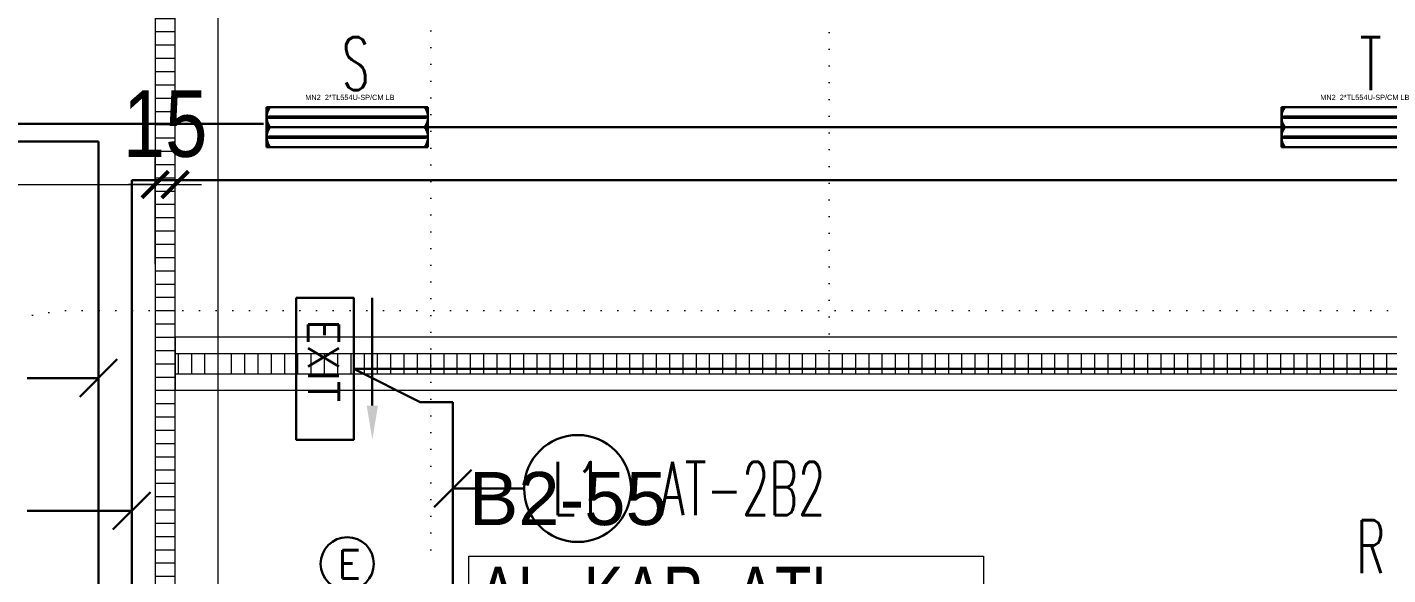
# Model space of a CAD drawing. Header units: metres. Extents: x -13316 to 152404, y -3899 to 30226.
# Drawn here: x 1116 to 2141, y 4601 to 5013 of the extents above; entities that cross this region are included whole.
import ezdxf
from ezdxf.enums import TextEntityAlignment as Align

# ---------------------------------------------------------------- set-up
doc = ezdxf.new("R2010")
doc.units = ezdxf.units.M
doc.header["$LTSCALE"] = 100
doc.header["$MEASUREMENT"] = 0
doc.linetypes.add('DOT2', pattern=[0.125, 0, -0.125])
doc.layers.get('0').update_dxf_attribs({"color": 9, "lineweight": 9})
for name, color, linetype, lineweight in [('06D', 9, 'Continuous', 9), ('21_mahal200', 9, 'Continuous', 9), ('25', 9, 'Continuous', 9), ('E-1x36 W SIVAÜSTÜ FLUORESAN ARMATÜR (ETANŞ)', 7, 'Continuous', 30), ('E-1x8 W ÇIKIŞ ARMATÜRÜ (TİP 2)', 7, 'Continuous', 30), ('E-2x54 W SIVAÜSTÜ FLUORESAN YÜKSEK TAVAN ARMATÜRÜ', 7, 'Continuous', 30), ('E-ACİL AYDINLATMA KİTİ', 7, 'Continuous', 30), ('E-KABLO', 7, 'Continuous', 30), ('E-LINYE', 7, 'Continuous', 30)]:
    doc.layers.add(name, color=color, linetype=linetype, lineweight=lineweight)
doc.styles.add('Arial', font='arial.ttf', dxfattribs={"height": 2.5})
doc.styles.add('E-YAZI', font='txttw.shx')
doc.styles.add('MuuM_TEXT-STANDART', font='ARIALN.TTF')
doc.dimstyles.new('MuuM_DIM200', dxfattribs={"dimscale": 20, "dimtxt": 2, "dimasz": 1, "dimexe": 1, "dimexo": 1, "dimgap": 1, "dimtad": 1, "dimdec": 1, "dimrnd": 0.5, "dimdsep": 46, "dimtxsty": 'MuuM_TEXT-STANDART', "dimblk": 'ARCHTICK', "dimcen": 0, "dimdle": 0.15, "dimclrd": 256, "dimclre": 256, "dimclrt": 256, "dimadec": 0, "dimazin": 0, "dimtfac": 5, "dimtdec": 1, "dimtix": 1, "dimtmove": 2, "dimatfit": 3, "dimldrblk": 'DOT', "dimfxl": 3, "dimfxlon": 1, "dimtolj": 1, "dimlwd": -1, "dimlwe": -1, "dimarcsym": 0})

# ---------------------------------------------------------------- blocks, each defined once
blk = doc.blocks.new('2x54 W SIVAÜSTÜ FLUORESAN YÜKSEK TAVAN ARMATÜRÜ')
at = {"layer": 'E-2x54 W SIVAÜSTÜ FLUORESAN YÜKSEK TAVAN ARMATÜRÜ', "color": 4}
for p, q in [((-60.8, 15), (-60.8, -15)), ((-60.8, 15), (60.8, 15)), ((60.8, 15), (60.8, 0)), ((-60, 0), (-15, 0)), ((15, 0), (60, 0)), ((60.8, 0), (60.8, -15)), ((-60.8, -15), (60.8, -15))]:
    blk.add_line(p, q, dxfattribs=at)
at = {"layer": 'E-2x54 W SIVAÜSTÜ FLUORESAN YÜKSEK TAVAN ARMATÜRÜ', "color": 7}
for p, q in [((-60.8, 0), (60.8, 0)), ((-59.3, 8), (59.3, 8)), ((-59.2, 7), (59.4, 7)), ((-59.3, -7), (59.3, -7)), ((-59.2, -8), (59.4, -8))]:
    blk.add_line(p, q, dxfattribs=at)
for centre in [(-59.2, 7.6), (-59.2, 7.3), (59.4, 7.6), (59.4, 7.3), (-59.2, -7.4), (-59.2, -7.7), (59.4, -7.4), (59.4, -7.7)]:
    blk.add_circle(centre, 0.11, dxfattribs=at)
for centre, radius, start, end in [((-48.7, 7.5), 12.1, 141.86, 218.14), ((48.7, 7.5), 12.1, 321.86, 38.14), ((-59.1, 7.5), 0.515, 106.8674, 266.7612), ((-59.3, 7.5), 0.519, 289.2244, 84.4042), ((59.5, 7.5), 0.515, 106.8674, 266.7612), ((59.3, 7.5), 0.519, 289.2244, 84.4042), ((-48.7, -7.5), 12.1, 141.86, 218.14), ((-59.1, -7.5), 0.515, 106.8674, 266.7612), ((-59.3, -7.5), 0.519, 289.2244, 84.4042), ((48.7, -7.5), 12.1, 321.86, 38.14), ((59.5, -7.5), 0.515, 106.8674, 266.7612), ((59.3, -7.5), 0.519, 289.2244, 84.4042)]:
    blk.add_arc(centre, radius, start, end, dxfattribs=at)
at = {"layer": 'E-2x54 W SIVAÜSTÜ FLUORESAN YÜKSEK TAVAN ARMATÜRÜ', "color": 7, "style": 'Arial'}
blk.add_text('MN2  2*TL554U-SP/CM LB', height=3.951, dxfattribs=at).set_placement((-31.6, 20.4))
blk = doc.blocks.new('100_ACİL AYDINLATMA KİTİ')
at = {"layer": 'E-ACİL AYDINLATMA KİTİ', "color": 3}
blk.add_circle((0, 0), 1.251, dxfattribs=at)
at = {"layer": 'E-ACİL AYDINLATMA KİTİ', "color": 3, "style": 'E-YAZI'}
blk.add_text('E', height=1.34, dxfattribs=at).set_placement((-0.448, -0.694))
blk = doc.blocks.new('100_1x8 W ÇIKIŞ ARMATÜRÜ (TİP 2)')
at = {"layer": 'E-1x8 W ÇIKIŞ ARMATÜRÜ (TİP 2)', "color": 3}
blk.add_line((1.728, 3.577), (-3.335, 3.577), dxfattribs=at)
at = {"layer": 'E-1x8 W ÇIKIŞ ARMATÜRÜ (TİP 2)', "color": 4}
blk.add_lwpolyline([(-3.335, 0), (3.335, 0), (3.335, 2.703), (-3.335, 2.703)], close=True, dxfattribs=at)
at = {"layer": 'E-1x8 W ÇIKIŞ ARMATÜRÜ (TİP 2)', "color": 3}
blk.add_solid([(1.728, 3.843), (1.728, 3.31), (3.328, 3.577)], dxfattribs=at)
at = {"layer": 'E-1x8 W ÇIKIŞ ARMATÜRÜ (TİP 2)', "color": 3, "style": 'E-YAZI'}
blk.add_text('EXIT', height=1.44, dxfattribs=at).set_placement((-2.329, 0.564))
blk = doc.blocks.new('p-ızgara')
at = {"layer": '06D'}
h = blk.add_hatch(dxfattribs=at)
h.set_pattern_fill('_USER', color=252, scale=10, angle=180, style=0, pattern_type=0)
h.set_pattern_definition([(180, (-7e-12, -8630), (-1e-15, -10), [])])
h.paths.add_polyline_path([(892.5, -3830), (892.5, -4550), (907.5, -4550), (907.5, -3830)])
h = blk.add_hatch(dxfattribs=at)
h.set_pattern_fill('_USER', color=252, scale=10, angle=90, style=0, pattern_type=0)
h.set_pattern_definition([(90, (-7e-12, -8630), (-10, 6e-16), [])])
h.paths.add_polyline_path([(7918, -4182.5), (907.5, -4182.5), (907.5, -4197.5), (7918, -4197.5)])
for points in [[(892.5, -3830), (892.5, -4550), (907.5, -4550), (907.5, -3830)], [(7918, -4182.5), (907.5, -4182.5), (907.5, -4197.5), (7918, -4197.5)]]:
    blk.add_lwpolyline(points, close=True, dxfattribs=at)
blk = doc.blocks.new('_ArchTick')
at = {"color": 0, "linetype": 'ByBlock', "const_width": 0.15}
blk.add_lwpolyline([(-0.5, -0.5), (0.5, 0.5)], dxfattribs=at)
blk = doc.blocks.new('*D669')
at = {"layer": '25', "transparency": 16777216}
for p, q in [((40, -28795.9), (40, -28715.9)), ((892.5, -28795.9), (892.5, -28715.9)), ((37, -28735.9), (895.5, -28735.9))]:
    blk.add_line(p, q, dxfattribs=at)
at = {"layer": '25', "transparency": 16777216, "xscale": 20, "yscale": 20, "zscale": 20, "rotation": 180}
blk.add_blockref('_ArchTick', (40, -28735.9), dxfattribs=at)
at = {"layer": '25', "transparency": 16777216, "xscale": 20, "yscale": 20, "zscale": 20}
blk.add_blockref('_ArchTick', (892.5, -28735.9), dxfattribs=at)
at = {"layer": '25', "transparency": 16777216, "insert": (466.3, -28690.4), "char_height": 50, "attachment_point": 5, "style": 'MuuM_TEXT-STANDART'}
blk.add_mtext('\\A1;852.5', dxfattribs=at)
blk = doc.blocks.new('_Dot')
at = {"color": 0, "linetype": 'ByBlock', "lineweight": -2}
blk.add_line((-0.5, 0), (-1, 0), dxfattribs=at)
at = {"color": 0, "linetype": 'ByBlock', "const_width": 0.5}
blk.add_lwpolyline([(-0.25, 0, 1), (0.25, 0, 1)], format="xyb", close=True, dxfattribs=at)
blk = doc.blocks.new('*D670')
at = {"layer": '25', "transparency": 16777216}
for p, q in [((892.5, -28795.9), (892.5, -28715.9)), ((907.5, -28795.9), (907.5, -28715.9)), ((892.5, -28735.9), (872.5, -28735.9)), ((892.5, -28735.9), (907.5, -28735.9)), ((907.5, -28735.9), (927.5, -28735.9))]:
    blk.add_line(p, q, dxfattribs=at)
at = {"layer": '25', "transparency": 16777216, "xscale": 20, "yscale": 20, "zscale": 20}
blk.add_blockref('_ArchTick', (892.5, -28735.9), dxfattribs=at)
at = {"layer": '25', "transparency": 16777216, "xscale": 20, "yscale": 20, "zscale": 20, "rotation": 180}
blk.add_blockref('_ArchTick', (907.5, -28735.9), dxfattribs=at)
at = {"layer": '25', "transparency": 16777216, "insert": (900, -28690.4), "char_height": 50, "attachment_point": 5, "style": 'MuuM_TEXT-STANDART'}
blk.add_mtext('\\A1;15', dxfattribs=at)
blk = doc.blocks.new('0_roomno2')
blk.add_lwpolyline([(19.375, -10.5), (0, -10.5), (0, 0), (19.375, 0)], close=True)
for points in [[(0, -3), (19.375, -3)], [(8.125, -3), (8.125, -10.5)], [(11.875, -3), (11.875, -10.5)], [(15.625, -3), (15.625, -10.5)], [(0, -6.75), (8.125, -6.75)]]:
    blk.add_lwpolyline(points)
at = {"style": 'MuuM_TEXT-STANDART', "width": 0.6}
blk.add_text('H:', height=1.5, dxfattribs=at).set_placement((0.35, -8.608), align=Align.MIDDLE_LEFT)
at = {"style": 'Arial'}
blk.add_attdef('ODANO', (0, 1.17), '', height=2, dxfattribs=at)
blk.add_attdef('MEKANADI', text='', height=2, dxfattribs=at).set_placement((0.35, -3), align=Align.BOTTOM_LEFT)
at = {"style": 'MuuM_TEXT-STANDART', "width": 0.6}
for tag, p in [('YER01', (10, -4.5)), ('TAVAN01', (13.75, -4.5)), ('DUVAR01', (17.5, -4.5)), ('YER02', (10, -6.75)), ('TAVAN02', (13.75, -6.75)), ('DUVAR02', (17.5, -6.75)), ('YER03', (10, -9)), ('TAVAN03', (13.75, -9)), ('DUVAR03', (17.5, -9))]:
    blk.add_attdef(tag, text='', height=1.5, dxfattribs=at).set_placement(p, align=Align.MIDDLE_CENTER)
for tag, p in [('M2', (0.35, -4.875)), ('TEMIZTAVANYUKSEKLIGI', (1.8, -8.608))]:
    blk.add_attdef(tag, text='', height=1.5, dxfattribs=at).set_placement(p, align=Align.MIDDLE_LEFT)
blk = doc.blocks.new('2.bod.Mimari')
at = {"layer": '06D', "linetype": 'DOT2'}
for points in [[(1100, -4330, 0.163259), (1100, -4330), (1100, -2250, -0.4142136), (1700, -1650), (2900, -1650, -0.4142136), (3500, -2250), (3500, -4330), (3500, -4330)], [(1400, -4180), (1400, -4180, 0.3750376), (1400, -4180), (1400, -2250, -0.4142136), (1700, -1950), (2900, -1950, -0.4142136), (3200, -2250), (3200, -4330, -0.4142136), (3200, -4330), (3200, -4330)], [(375, -5889.88), (375, -4630, -0.3693847), (825, -4150), (8420, -4150)]]:
    blk.add_lwpolyline(points, format="xyb", dxfattribs=at)
at = {"layer": '06D'}
blk.add_lwpolyline([(907.5, -4210), (8397.52, -4210), (8397.52, -3773.53), (8357.52, -3773.53), (8357.52, -4170), (907.5, -4170)], close=True, dxfattribs=at)
blk.add_lwpolyline([(657.5, -6150), (860, -4550), (860, -4550), (940, -4550), (940, -3830), (860, -3830, 0.3239144), (40, -4550), (241.23, -6150)], format="xyb", dxfattribs=at)
blk.add_blockref('p-ızgara', (0, 0), dxfattribs=at)
at = {"layer": '21_mahal200'}
ref = blk.add_blockref('0_roomno2', (1128.64, -4334.89), dxfattribs=dict(at, xscale=20, yscale=20, zscale=20))
ref.add_attrib('ODANO', 'B2-55', (1128.64, -4311.49), dxfattribs={"layer": '0', "height": 40, "style": 'Arial'})
ref.add_attrib('MEKANADI', 'AL. KAP. ATL.', dxfattribs={"layer": '0', "height": 40, "style": 'Arial', "width": 0.8}).set_placement((1135.64, -4394.89), align=Align.BOTTOM_LEFT)
ref.add_attrib('M2', '##### m2', dxfattribs={"layer": '0', "height": 30, "style": 'MuuM_TEXT-STANDART', "width": 0.6}).set_placement((1135.64, -4432.39), align=Align.MIDDLE_LEFT)
ref.add_attrib('TEMIZTAVANYUKSEKLIGI', '5.40 M', dxfattribs={"layer": '0', "height": 30, "style": 'MuuM_TEXT-STANDART', "width": 0.6}).set_placement((1164.64, -4507.05), align=Align.MIDDLE_LEFT)
ref.add_attrib('YER01', 'Y01', dxfattribs={"layer": '0', "height": 30, "style": 'MuuM_TEXT-STANDART', "width": 0.6}).set_placement((1328.64, -4424.89), align=Align.MIDDLE_CENTER)
ref.add_attrib('TAVAN01', 'T09', dxfattribs={"layer": '0', "height": 30, "style": 'MuuM_TEXT-STANDART', "width": 0.6}).set_placement((1403.64, -4424.89), align=Align.MIDDLE_CENTER)
ref.add_attrib('DUVAR01', 'D01', dxfattribs={"layer": '0', "height": 30, "style": 'MuuM_TEXT-STANDART', "width": 0.6}).set_placement((1478.64, -4424.89), align=Align.MIDDLE_CENTER)
ref.add_attrib('YER02', 'Y16', dxfattribs={"layer": '0', "height": 30, "style": 'MuuM_TEXT-STANDART', "width": 0.6}).set_placement((1328.64, -4469.89), align=Align.MIDDLE_CENTER)
ref.add_attrib('DUVAR02', 'D07', dxfattribs={"layer": '0', "height": 30, "style": 'MuuM_TEXT-STANDART', "width": 0.6}).set_placement((1478.64, -4469.89), align=Align.MIDDLE_CENTER)
at = {"layer": '25'}
for base, p1, p2, picture, middle in [((892.5, -4055.09), (40.03, -7032.89), (892.5, -4150), '*D669', (466.27, -4009.56)), ((907.5, -4055.09), (892.5, -7032.89), (907.5, -4150), '*D670', (900, -4009.56))]:
    dim = blk.add_linear_dim(base=base, p1=p1, p2=p2, dimstyle='MuuM_DIM200', override={"dimtxt": 2.5}, dxfattribs=at)
    dim.commit()
    dim.dimension.update_dxf_attribs({"geometry": picture, "text_midpoint": middle, "insert": (0, 24680.79)})

msp = doc.modelspace()

# ---------------------------------------------------------------- linework, layer by layer
at = {"layer": 'E-1x36 W SIVAÜSTÜ FLUORESAN ARMATÜR (ETANŞ)', "color": 6}
msp.add_line((1294, 4940.56), (732.43, 4940.56), dxfattribs=at)
at = {"layer": 'E-KABLO', "color": 6}
for p, q in [((1417.92, 4938.13), (2060.56, 4938.13)), ((1169.83, 4927.29), (736.67, 4927.29)), ((1169.83, 4927.29), (1169.83, 4509.38)), ((1194.83, 4898.13), (1194.83, 4534.38)), ((3637.34, 4898.13), (1194.83, 4898.13))]:
    msp.add_line(p, q, dxfattribs=at)
at = {"layer": 'E-KABLO', "color": 4}
for p, q in [((1362.03, 4756.13), (5682.63, 4756.13)), ((1412.03, 4731.13), (1362.03, 4756.13)), ((1412.03, 4731.13), (1436.63, 4731.13)), ((1436.63, 4731.13), (1436.63, 4534.38))]:
    msp.add_line(p, q, dxfattribs=at)
at = {"layer": 'E-LINYE', "color": 7, "linetype": 'Continuous'}
for p, q in [((1183.97, 4763.37), (1155.69, 4735.09)), ((1169.83, 4749.23), (1116.14, 4749.23)), ((1422.48, 4651.93), (1450.77, 4680.22)), ((1208.97, 4663.37), (1180.69, 4635.09)), ((1436.63, 4666.07), (1490.31, 4666.07)), ((1194.83, 4649.23), (1116.14, 4649.23))]:
    msp.add_line(p, q, dxfattribs=at)
msp.add_circle((1530.56, 4666.07), 40.25, dxfattribs=at)

# ---------------------------------------------------------------- block references
msp.add_blockref('2.bod.Mimari', (320, 8950))
at = {"layer": 'E-1x8 W ÇIKIŞ ARMATÜRÜ (TİP 2)', "xscale": 16, "yscale": 16, "zscale": 16, "rotation": 270}
msp.add_blockref('100_1x8 W ÇIKIŞ ARMATÜRÜ (TİP 2)', (1318.78, 4756.13), dxfattribs=at)
at = {"layer": 'E-2x54 W SIVAÜSTÜ FLUORESAN YÜKSEK TAVAN ARMATÜRÜ', "color": 6}
for p in [(1357.12, 4938.13), (2121.36, 4938.13)]:
    msp.add_blockref('2x54 W SIVAÜSTÜ FLUORESAN YÜKSEK TAVAN ARMATÜRÜ', p, dxfattribs=at)
at = {"layer": 'E-ACİL AYDINLATMA KİTİ', "xscale": 16, "yscale": 16, "zscale": 16}
msp.add_blockref('100_ACİL AYDINLATMA KİTİ', (1357.12, 4609.39), dxfattribs=at)

# ---------------------------------------------------------------- texts
at = {"layer": 'E-LINYE', "color": 3, "linetype": 'Continuous', "style": 'E-YAZI', "width": 0.6}
for s, p in [('S', (1363.54, 4985.97)), ('T', (2127.78, 4985.97)), ('L1', (1530.56, 4666.07)), ('AT-2B2', (1654.93, 4666.04)), ('R', (2127.78, 4622.22))]:
    msp.add_text(s, height=40, dxfattribs=at).set_placement(p, align=Align.MIDDLE_CENTER)

doc.saveas('drawing.dxf')
